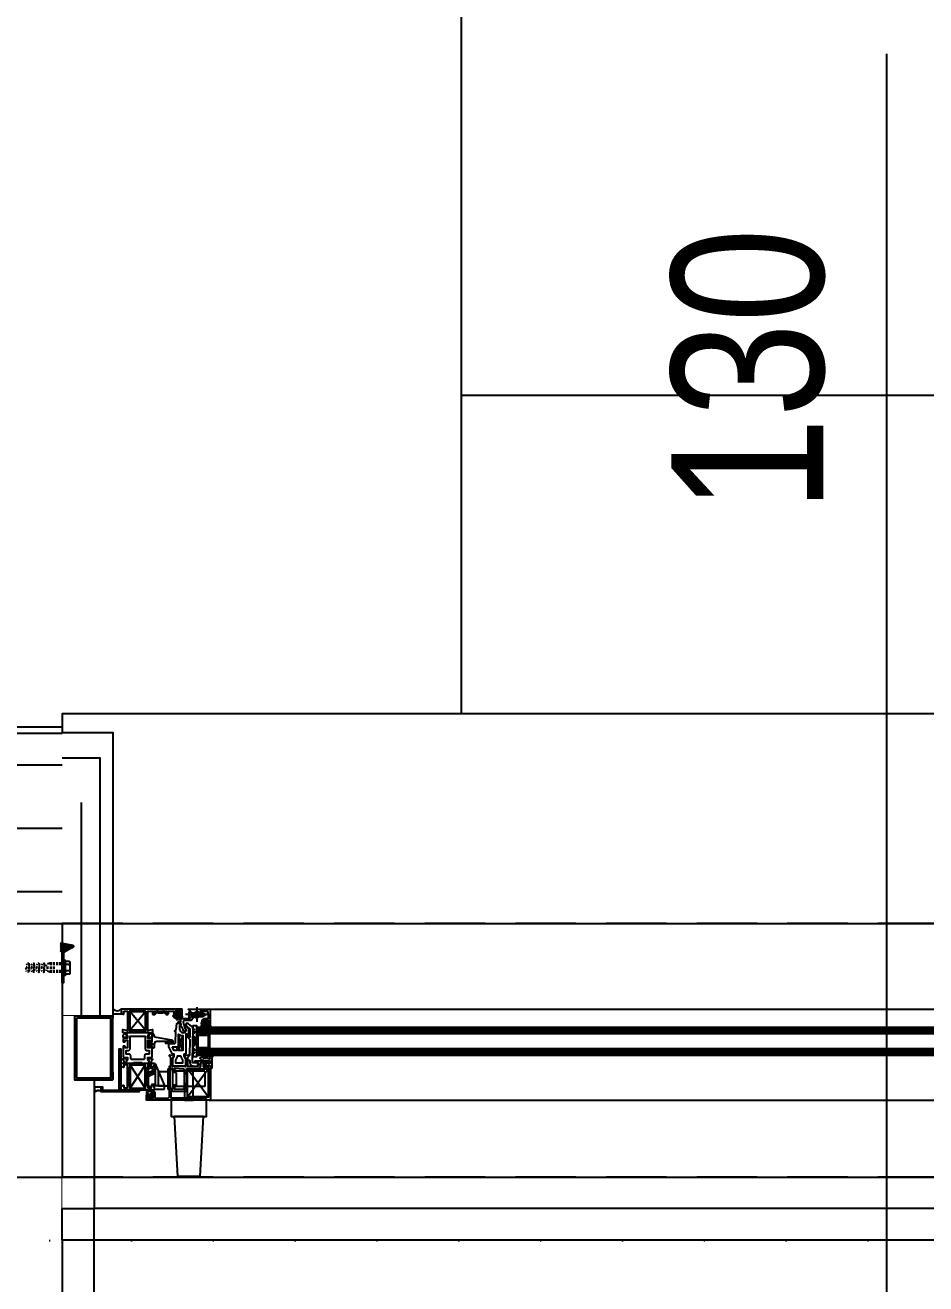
# Model space of a CAD drawing. Header units: inches. Extents: x 21 to 38546, y 13 to 15001.
# Drawn here: x 5438.8 to 5509.8, y 2553.7 to 2652.9 of the extents above; entities that cross this region are included whole.
import ezdxf
from ezdxf.enums import TextEntityAlignment as Align

# ---------------------------------------------------------------- set-up
doc = ezdxf.new("R2010")
doc.units = ezdxf.units.IN
doc.header["$MEASUREMENT"] = 0
doc.set_wipeout_variables(frame=1)
for name, pattern in [('ACANSTGB', [0.354331, 0.15748, -0.03937, 0.03937, -0.03937, 0.03937, -0.03937]), ('AM_ISO08W050', [18, 12, -1.5, 3, -1.5]), ('AM_ISO08W050x2', [9, 6, -0.75, 1.5, -0.75]), ('DOT', [6.35, 0, -6.35]), ('HIDDEN', [9.525, 6.35, -3.175]), ('IMPORT-HIDDEN2', [47.625, 31.75, -15.875])]:
    doc.linetypes.add(name, pattern=pattern)
for name, color, linetype, lineweight in [('Z_MİM_-KM-BEAM-RAY', 8, 'DOT', 25), ('Z_MİM_-KM-GLAZ', 8, 'Continuous', 25), ('Z_MİM_-KM-GLAZ-1', 8, 'Continuous', 25), ('Z_MİM_-KM-GLAZ-CURT', 8, 'Continuous', 25), ('Z_MİM_-KM-GLAZ-IDEN', 8, 'Continuous', 25), ('Z_MİM_-KM-IZO-THERMAL', 8, 'Continuous', 25), ('Z_MİM_-KM-IZO-THERMAL-ROCKWOOL', 8, 'BATTING', 25), ('Z_MİM_-KM-PAINT', 8, 'Continuous', 25), ('Z_MİM_-KM-PATTERN-00', 8, 'Continuous', 25), ('Z_MİM_-KM-PAVEMENT', 8, 'Continuous', 25), ('Z_MİM_-KM-RAY-1', 8, 'IMPORT-HIDDEN2', 25), ('Z_MİM_-KM-STRS', 8, 'Continuous', 25), ('Z_MİM_-KM-WALL', 8, 'Continuous', 25), ('Z_MİM_-KM-WALL-IZO-TERMAL', 8, 'Continuous', 25), ('Z_MİM_-KM-WALL-PL', 8, 'Continuous', 25), ('Z_MİM_-KM-WALL-PLASTER', 8, 'Continuous', 25), ('Z_MİM_1', 8, 'Continuous', 25), ('Z_MİM_Aksesuar', 8, 'Continuous', 25), ('Z_MİM_aksesuar_k', 8, 'Continuous', 25), ('Z_MİM_AM_4N', 8, 'Continuous', 25), ('Z_MİM_AM_7N', 8, 'AM_ISO08W050', 25), ('Z_MİM_AUDIT_D_040619093244-1', 8, 'Continuous', 25), ('Z_MİM_CELIK', 8, 'Continuous', 25), ('Z_MİM_fitiller_k', 8, 'Continuous', 25), ('Z_MİM_hatch_k', 8, 'Continuous', 25), ('Z_MİM_MYM_MEMBRAN_', 8, 'HIDDEN', 25), ('Z_MİM_PROFIL', 8, 'Continuous', 25), ('Z_MİM_yazı_numara_k', 8, 'Continuous', 25)]:
    doc.layers.add(name, color=color, linetype=linetype, lineweight=lineweight)
doc.layers.add('Z_MİM_-KM-WALL-TERMAL-PATTERN', color=8, linetype='BATTING', lineweight=25, plot=False)
doc.styles.add('STYLE1', font='arial.ttf', dxfattribs={"height": 1})
doc.linetypes.add('BATTING', pattern='A,0.00254,-2.54,[134,ltypeshp.shx,S=2.54,R=0,X=-2.54,Y=0],-5.08,[134,ltypeshp.shx,S=2.54,R=180,X=2.54,Y=0],-2.54', length=10.16254)

# ---------------------------------------------------------------- blocks, each defined once
blk = doc.blocks.new('TRETUVAR')
at = {"layer": 'Z_MİM_-KM-PATTERN-00'}
h = blk.add_hatch(dxfattribs=at)
h.set_pattern_fill('AR-B816', color=256, scale=0.3, angle=90)
h.set_pattern_definition([(90, (21322.77, 490.03), (-60.96, 4e-15), []), (180, (21322.77, 490.03), (-60.96, -60.96), [60.96, -60.96])])
h.paths.add_polyline_path([(22632.772, 2700.032), (19252.772, 2700.032), (19252.772, 2750.032), (19097.772, 2750.032), (19097.772, 2610.032), (22542.772, 2610.032), (22542.772, 2080.13), (22697.772, 2080.13), (22697.772, 1460.13), (22542.772, 1460.13), (22542.772, 980.032), (21222.771, 980.032), (21222.771, 590.032), (20152.772, 590.032), (20152.772, 980.032), (19012.772, 980.032), (19012.775, 1635.031), (18722.771, 1635.031), (18722.772, 2610.032), (18807.772, 2610.032), (18807.772, 2750.032), (18632.772, 2750.032), (18632.771, 1545.031), (18922.774, 1545.031), (18922.771, 890.032), (19882.772, 890.032), (19882.772, 665.017), (20022.751, 665.033), (20022.77, 490.032), (21322.771, 490.032), (21322.771, 890.032), (22632.772, 890.032), (22632.772, 1220.13), (22797.772, 1220.13), (22797.772, 2180.13), (22632.772, 2180.13)])
h.paths.add_polyline_path([(19082.772, 2750.032), (18822.772, 2750.032), (18822.772, 2610.032), (19082.772, 2610.032)], flags=16)
at = {"layer": 'Z_MİM_-KM-PAVEMENT'}
blk.add_lwpolyline([(22542.772, 1460.13), (22542.772, 980.032), (21222.771, 980.032), (21222.771, 590.032), (20152.772, 590.032), (20152.772, 980.032), (19012.772, 980.032), (19012.775, 1635.031), (18722.771, 1635.031), (18722.772, 2610.032), (22542.772, 2610.032), (22542.772, 2080.13), (22697.772, 2080.13), (22697.772, 1460.13)], close=True, dxfattribs=at)
blk = doc.blocks.new('*U206')
at = {"layer": 'Z_MİM_AUDIT_D_040619093244-1'}
for points in [[(-17.809, -3.609), (-17.911, -3.613)], [(-17.803, -3.441), (-17.86, -3.611)], [(-17.754, -3.443), (-17.853, -3.439)], [(-17.781, -3.225), (-17.831, -3.313)], [(-17.781, -3.825), (-17.831, -3.738)], [(-17.607, -3.602), (-17.708, -3.606)], [(-17.631, -3.175), (-17.706, -3.2)], [(-17.631, -3.875), (-17.706, -3.85)], [(-17.606, -3.448), (-17.658, -3.604)], [(-17.556, -3.45), (-17.655, -3.446)], [(-17.631, -3.175), (-17.631, -3.343)], [(-17.631, -3.343), (-17.542, -3.347)], [(-17.631, -3.707), (-17.542, -3.703)], [(-17.631, -3.875), (-17.631, -3.707)], [(-17.404, -3.594), (-17.506, -3.598)], [(-17.359, -3.457), (-17.457, -3.454)], [(-17.408, -3.456), (-17.455, -3.596)], [(-17.431, -3.313), (-17.381, -3.225)], [(-17.431, -3.738), (-17.381, -3.825)], [(-17.306, -3.2), (-17.231, -3.175), (-17.231, -3.36), (-17.147, -3.363)], [(-17.306, -3.85), (-17.231, -3.875), (-17.231, -3.69), (-17.147, -3.687)], [(-17.202, -3.587), (-17.303, -3.591)], [(-17.161, -3.465), (-17.26, -3.461)], [(-17.211, -3.463), (-17.253, -3.589)], [(-16.999, -3.579), (-17.101, -3.583)], [(-16.964, -3.472), (-17.062, -3.468)], [(-17.013, -3.47), (-17.05, -3.581)], [(-16.981, -3.225), (-17.031, -3.313)], [(-16.981, -3.825), (-17.031, -3.738)], [(-16.831, -3.175), (-16.906, -3.2)], [(-16.906, -3.85), (-16.831, -3.875), (-16.831, -3.673), (-16.752, -3.67)], [(-16.797, -3.572), (-16.898, -3.576)], [(-16.765, -3.479), (-16.864, -3.476)], [(-16.815, -3.477), (-16.848, -3.574)], [(-16.831, -3.175), (-16.831, -3.377)], [(-16.831, -3.377), (-16.752, -3.38)], [(-16.594, -3.564), (-16.696, -3.568)], [(-16.568, -3.487), (-16.667, -3.483)], [(-16.618, -3.485), (-16.645, -3.566)], [(-16.581, -3.225), (-16.631, -3.313)], [(-16.581, -3.825), (-16.631, -3.738)], [(-16.506, -3.2), (-16.431, -3.175), (-16.431, -3.394), (-16.356, -3.397)], [(-16.506, -3.85), (-16.431, -3.875), (-16.431, -3.656), (-16.356, -3.653)], [(-16.392, -3.557), (-16.493, -3.561)], [(-16.371, -3.494), (-16.47, -3.49)], [(-16.42, -3.492), (-16.443, -3.559)], [(-16.281, -3.4), (-16.231, -3.275)], [(-16.281, -3.65), (-16.231, -3.775)], [(-16.081, -3.5), (-16.231, -3.5)], [(-16.081, -3.55), (-16.231, -3.55)], [(-15.981, -3.175), (-16.158, -3.246)], [(-15.981, -3.875), (-16.158, -3.804)], [(-15.831, -3.175), (-15.981, -3.175)], [(-15.831, -3.275), (-15.981, -3.275)], [(-15.831, -3.5), (-15.981, -3.5)], [(-15.831, -3.55), (-15.981, -3.55)], [(-15.831, -3.775), (-15.981, -3.775)], [(-15.831, -3.875), (-15.981, -3.875)], [(-15.581, -3.175), (-15.731, -3.175)], [(-15.581, -3.275), (-15.731, -3.275)], [(-15.581, -3.5), (-15.731, -3.5)], [(-15.581, -3.55), (-15.731, -3.55)], [(-15.581, -3.775), (-15.731, -3.775)], [(-15.581, -3.875), (-15.731, -3.875)]]:
    blk.add_lwpolyline(points, dxfattribs=at)
at = {"layer": 'Z_MİM_-KM-GLAZ-IDEN', "color": 7, "linetype": 'Continuous', "ltscale": 2, "style": 'STYLE1', "width": 0.8}
blk.add_text('130', height=12, rotation=90, dxfattribs=at).set_placement((45, 43.588), align=Align.CENTER)
blk.add_wipeout([(-15, 16.5), (115, 16.5), (115, -25), (-15, -25)])
at = {"layer": 'Z_MİM_Aksesuar'}
h = blk.add_hatch(dxfattribs=at)
h.set_pattern_fill('ANSI37', color=256, angle=360, style=0)
h.set_pattern_definition([(315, (-191.59067, -29.11996), (-0.08838835, -0.08838835), []), (225, (-191.59067, -29.11996), (-0.08838835, 0.08838835), [])])
h.paths.add_polyline_path([(-14.134, -1.77), (-15, -2.27), (-15.152, -2.27), (-15.152, -1.578)])
at = {"layer": 'Z_MİM_PROFIL'}
h = blk.add_hatch(dxfattribs=at)
h.set_pattern_fill('ANSI37', color=256, scale=0.2, angle=180, style=0)
h.set_pattern_definition([(135, (-2541.23092, -9711.436882), (0.01767766953, 0.01767766953), []), (45, (-2541.23092, -9711.436882), (0.01767766953, -0.01767766953), [])])
h.paths.add_polyline_path([(-15, -2.27), (-14.134, -1.77), (-14.084, -1.856), (-14.9, -2.328), (-14.9, -4.719), (-15, -4.719)])
at = {"layer": 'Z_MİM_yazı_numara_k'}
h = blk.add_hatch(dxfattribs=at)
h.set_pattern_fill('LINE', color=256, scale=0.0375, angle=225, style=0)
h.set_pattern_definition([(225, (62.228905, -3.975557), (0.00331456304, -0.00331456304), [])])
edge = h.paths.add_edge_path()
edge.add_arc((-7.68, -7.034), 0.0271, 0, 360)
h = blk.add_hatch(dxfattribs=at)
h.set_pattern_fill('LINE', color=256, scale=0.0375, angle=225, style=0)
h.set_pattern_definition([(225, (57.935894, -4.7030263), (0.00331456304, -0.00331456304), [])])
edge = h.paths.add_edge_path()
edge.add_arc((-3.387, -7.761), 0.0271, 0, 360)
h = blk.add_hatch(dxfattribs=at)
h.set_pattern_fill('LINE', color=256, scale=0.0375, angle=225, style=0)
h.set_pattern_definition([(225, (60.215724, -6.508092), (0.00331456304, -0.00331456304), [])])
edge = h.paths.add_edge_path()
edge.add_arc((-5.667, -9.566), 0.0271, 0, 360)
for p, q in [((-5.021, -6.989), (-4.901, -6.989)), ((-5.021, -6.989), (-5.021, -7.439)), ((-4.937, -7.214), (-5.021, -7.189)), ((-4.937, -7.214), (-5.021, -7.24)), ((-5.021, -7.439), (-4.901, -7.439)), ((-4.821, -7.069), (-4.901, -6.989)), ((-4.821, -7.359), (-4.901, -7.439)), ((-4.821, -7.069), (-3.951, -7.069)), ((-4.821, -7.069), (-4.821, -7.359)), ((-4.821, -7.359), (-3.951, -7.359)), ((-4.523, -7.189), (-4.523, -7.24)), ((-4.389, -7.189), (-4.523, -7.189)), ((-4.389, -7.24), (-4.523, -7.24)), ((-4.338, -7.054), (-4.389, -7.054)), ((-4.389, -7.189), (-4.389, -7.054)), ((-4.389, -7.374), (-4.389, -7.24)), ((-4.338, -7.374), (-4.389, -7.374)), ((-4.338, -7.189), (-4.338, -7.054)), ((-4.203, -7.189), (-4.338, -7.189)), ((-4.338, -7.374), (-4.338, -7.24)), ((-4.203, -7.24), (-4.338, -7.24)), ((-4.203, -7.189), (-4.203, -7.24)), ((-3.951, -7.069), (-3.691, -7.214)), ((-3.951, -7.359), (-3.691, -7.214)), ((-4.701, -8.964), (-4.601, -8.964)), ((-4.701, -9.664), (-4.601, -9.664)), ((-4.551, -9.614), (-4.551, -9.014)), ((-8.225, -11.189), (-8.256, -11.534)), ((-7.939, -11.386), (-8.256, -11.534)), ((-8.141, -11.779), (-8.256, -11.534)), ((-8.204, -11.809), (-8.228, -11.85)), ((-8.228, -11.85), (-8.183, -11.854)), ((-8.225, -11.189), (-7.939, -11.386)), ((-7.758, -11.894), (-8.213, -12.089)), ((-8.183, -11.854), (-8.206, -11.895)), ((-8.206, -11.895), (-8.162, -11.899)), ((-7.761, -11.6), (-8.204, -11.809)), ((-8.204, -11.809), (-7.758, -11.675)), ((-8.162, -11.899), (-8.185, -11.94)), ((-7.758, -11.726), (-8.183, -11.854)), ((-8.162, -11.899), (-7.758, -11.778)), ((-8.14, -11.944), (-7.759, -11.83)), ((-8.119, -11.99), (-7.759, -11.881)), ((-7.824, -11.63), (-7.939, -11.386)), ((-7.758, -11.607), (-7.761, -11.6)), ((-7.758, -11.104), (-7.758, -11.894)), ((-7.648, -11.104), (-7.758, -11.104)), ((-6.948, -12.739), (-7.648, -11.104)), ((-7.648, -12.834), (-7.648, -11.104)), ((-8.213, -12.815), (-8.213, -12.089)), ((-8.11, -12.973), (-8.213, -12.815)), ((-8.185, -11.94), (-8.14, -11.944)), ((-8.14, -11.944), (-8.164, -11.985)), ((-8.164, -11.985), (-8.119, -11.99)), ((-8.119, -11.99), (-8.142, -12.031)), ((-8.142, -12.031), (-8.098, -12.035)), ((-8.098, -12.035), (-8.106, -12.044)), ((-8.057, -12.023), (-8.098, -12.035)), ((-7.958, -12.714), (-7.989, -12.963)), ((-7.758, -12.714), (-7.958, -12.714)), ((-7.758, -12.714), (-7.758, -13.104)), ((-6.948, -12.834), (-7.648, -12.834)), ((-6.948, -13.104), (-6.948, -12.739)), ((-8.014, -12.984), (-8.089, -12.984)), ((-7.758, -13.104), (-6.948, -13.104)), ((-6.948, -13.104), (-6.948, -12.994))]:
    blk.add_line(p, q)
at = {"linetype": 'ACANSTGB', "ltscale": 0.01}
for p, q in [((-4.701, -8.399), (-4.601, -8.399)), ((-4.701, -8.679), (-4.601, -8.679)), ((-4.551, -8.629), (-4.551, -8.449)), ((-4.701, -9.949), (-4.601, -9.949)), ((-4.701, -10.229), (-4.601, -10.229)), ((-4.551, -9.999), (-4.551, -10.179))]:
    blk.add_line(p, q, dxfattribs=at)
for points in [[(-15, 0), (-15, -20)], [(-10.164, -7.179), (-10.997, -7.179)], [(-4.701, -9.664), (-4.701, -10.514), (-4.401, -10.514), (-4.401, -8.114), (-4.701, -8.114), (-4.701, -8.964)], [(-11.946, -12.929), (-12.455, -12.929)], [(-11.946, -13.235), (-11.946, -12.929)]]:
    blk.add_lwpolyline(points)
for points in [[(-10.352, -6.79, 0.198912), (-10.358, -6.804), (-10.358, -6.986, 0.342804), (-10.207, -7.179), (-10.997, -7.179), (-10.997, -6.777, 0.384351)], [(-8.188, -11.034, 0.414214), (-8.148, -10.994), (-8.148, -10.966, 0.131652), (-8.152, -10.951), (-8.207, -10.854), (-8.242, -10.795, -0.131652), (-8.258, -10.735), (-8.258, -10.614, -0.414214), (-8.238, -10.594), (-8.008, -10.594, 0.414214), (-7.908, -10.494), (-7.908, -9.75, 0.236068), (-7.928, -9.714), (-8.048, -9.714, 0.414214), (-8.068, -9.734), (-8.068, -9.834), (-8.258, -9.834), (-8.258, -9.534), (-8.258, -9.234), (-8.068, -9.234), (-8.068, -9.334, 0.414214), (-8.048, -9.354), (-7.928, -9.354, 0.414214), (-7.908, -9.334), (-7.908, -9.174, 0.414214), (-8.008, -9.074), (-8.238, -9.074, -0.414214), (-8.258, -9.054), (-8.258, -8.934, -0.131652), (-8.242, -8.874), (-8.207, -8.814), (-8.152, -8.718, 0.131652), (-8.148, -8.703), (-8.148, -8.674, 0.414214), (-8.188, -8.634), (-8.728, -8.634), (-8.758, -8.664), (-9.358, -8.664), (-9.388, -8.634), (-9.928, -8.634, 0.414214), (-9.968, -8.674), (-9.968, -8.703, 0.131652), (-9.964, -8.718), (-9.908, -8.814), (-9.874, -8.874, -0.131652), (-9.858, -8.934), (-9.858, -9.054, -0.414214), (-9.878, -9.074), (-10.108, -9.074, 0.414214), (-10.208, -9.174), (-10.208, -9.334, 0.414214), (-10.188, -9.354), (-10.068, -9.354, 0.414214), (-10.048, -9.334), (-10.048, -9.234), (-9.858, -9.234), (-9.858, -9.534), (-9.858, -9.834), (-10.048, -9.834), (-10.048, -9.734, 0.414214), (-10.068, -9.714), (-10.188, -9.714, 0.236068), (-10.208, -9.75), (-10.208, -10.494, 0.414214), (-10.108, -10.594), (-9.878, -10.594, -0.414214), (-9.858, -10.614), (-9.858, -10.735, -0.131652), (-9.874, -10.795), (-9.908, -10.854), (-9.964, -10.951, 0.131652), (-9.968, -10.966), (-9.968, -10.994, 0.414214), (-9.928, -11.034), (-9.388, -11.034), (-9.358, -11.004), (-8.758, -11.004), (-8.728, -11.034)], [(-8.408, -10.344, 0.414214), (-8.508, -10.444), (-8.508, -10.654, -0.414214), (-8.608, -10.754), (-9.508, -10.754, -0.414214), (-9.608, -10.654), (-9.608, -10.444, 0.414214), (-9.708, -10.344), (-9.938, -10.344, -0.414214), (-9.958, -10.324), (-9.958, -10.054, -0.414214), (-9.938, -10.034), (-9.758, -10.034, 0.414214), (-9.658, -9.934), (-9.658, -8.934, -0.414214), (-9.638, -8.914), (-8.478, -8.914, -0.414214), (-8.458, -8.934), (-8.458, -9.934, 0.414214), (-8.358, -10.034), (-8.178, -10.034, -0.414214), (-8.158, -10.054), (-8.158, -10.324, -0.414214), (-8.178, -10.344)]]:
    blk.add_lwpolyline(points, format="xyb", close=True)
for points in [[(-7.408, -6.979), (-7.458, -6.939), (-7.558, -6.939), (-7.608, -6.979), (-7.758, -6.979), (-7.758, -7.079), (-7.608, -7.079), (-7.558, -7.039), (-7.458, -7.039), (-7.408, -7.079), (-7.108, -7.079), (-7.058, -7.039), (-6.958, -7.039), (-6.908, -7.079), (-6.758, -7.079), (-6.758, -6.979), (-6.908, -6.979), (-6.958, -6.939), (-7.058, -6.939), (-7.108, -6.979)], [(-8.428, -7.154), (-8.398, -7.154), (-8.398, -8.274), (-8.428, -8.274), (-8.428, -8.474), (-9.058, -8.474), (-9.688, -8.474), (-9.688, -8.274), (-9.718, -8.274), (-9.718, -7.154), (-9.688, -7.154), (-9.688, -6.954), (-9.058, -6.954), (-8.428, -6.954)]]:
    blk.add_lwpolyline(points, close=True)
blk.add_lwpolyline([(-11.946, -12.929), (-12.455, -12.929), (-12.455, -13.331, -0.291534), (-11.946, -13.235, -0.291534)], format="xyb")
blk.add_circle((-4.363, -7.214), 0.225)
for centre, radius, start, end in [((-10.667, -6.426), 0.482, 226.36097, 310.91618), ((-4.601, -9.014), 0.05, 0, 90), ((-4.601, -9.614), 0.05, 270, 0), ((-12.125, -13.683), 0.482, 68.16815, 133.63903), ((-8.089, -12.959), 0.025, 213.05995, 270), ((-8.014, -12.959), 0.025, 270, 352.7645)]:
    blk.add_arc(centre, radius, start, end)
for centre, start, end in [((-4.601, -8.449), 0, 90), ((-4.601, -8.629), 270, 0), ((-4.601, -9.999), 0, 90), ((-4.601, -10.179), 270, 0)]:
    blk.add_arc(centre, 0.05, start, end, dxfattribs=at)
at = {"layer": 'Z_MİM_-KM-GLAZ-1'}
for p, q in [((-3.356, -6.784), (103.428, -6.784)), ((-3.428, -13.954), (103.428, -13.954))]:
    blk.add_line(p, q, dxfattribs=at)
at = {"layer": 'Z_MİM_-KM-GLAZ-CURT'}
for points in [[(115, 15), (115, 16.5), (-15, 16.5), (-15, 15)], [(115, -22.5), (115, -25), (-15, -25), (-15, -22.5)]]:
    blk.add_lwpolyline(points, dxfattribs=at)
at = {"layer": 'Z_MİM_-KM-GLAZ-IDEN', "ltscale": 1.5}
blk.add_line((50, -38.522), (50, 68.522), dxfattribs=at)
at = {"layer": 'Z_MİM_-KM-RAY-1', "ltscale": 0.15}
for points in [[(-15, 0), (115, 0)], [(-15, -20), (115, -20)]]:
    blk.add_lwpolyline(points, dxfattribs=at)
at = {"layer": 'Z_MİM_-KM-WALL'}
blk.add_line((-15, 0), (-15, -20), dxfattribs=at)
at = {"layer": 'Z_MİM_-KM-WALL-IZO-TERMAL', "ltscale": 1.5}
blk.add_lwpolyline([(-12, -7.5), (-12, 13), (-15, 13)], dxfattribs=at)
at = {"layer": 'Z_MİM_-KM-WALL-PLASTER', "ltscale": 1.5}
for points in [[(-11, -7.5), (-11, 15), (-15, 15)], [(-15, -22.5), (-12.458, -22.5), (-12.458, -12.35)]]:
    blk.add_lwpolyline(points, dxfattribs=at)
at = {"layer": 'Z_MİM_-KM-WALL-TERMAL-PATTERN', "ltscale": 0.13}
blk.add_line((-13.5, 9.5), (-13.5, -7.5), dxfattribs=at)
at = {"layer": 'Z_MİM_1'}
blk.add_line((-10.352, -12.873), (-10.385, -12.851), dxfattribs=at)
at = {"layer": 'Z_MİM_Aksesuar'}
blk.add_line((-14.134, -1.77), (-15.152, -1.578), dxfattribs=at)
at = {"layer": 'Z_MİM_aksesuar_k'}
for p, q in [((-8.448, -8.454), (-9.668, -6.974)), ((-9.668, -8.454), (-8.448, -6.974)), ((-9.668, -8.454), (-8.448, -6.974)), ((-8.448, -8.454), (-9.668, -6.974)), ((-5.808, -10.054), (-5.508, -8.854)), ((-5.508, -10.054), (-5.808, -8.854)), ((100.228, -8.224), (-4.401, -8.224)), ((-4.401, -8.224), (100.228, -8.224)), ((-4.401, -10.424), (-4.401, -8.224)), ((100.228, -8.333), (-4.401, -8.333)), ((100.228, -8.491), (-4.401, -8.491)), ((100.228, -8.65), (-4.401, -8.65)), ((100.228, -8.709), (-4.401, -8.709)), ((100.228, -8.724), (-4.401, -8.724)), ((-3.405, -9.924), (-3.405, -8.724)), ((100.228, -9.924), (-4.401, -9.924)), ((100.228, -9.94), (-4.401, -9.94)), ((100.228, -9.999), (-4.401, -9.999)), ((100.228, -10.157), (-4.401, -10.157)), ((100.228, -10.316), (-4.401, -10.316)), ((-4.401, -10.424), (100.228, -10.424)), ((-9.658, -11.214), (-8.458, -13.014)), ((-9.658, -13.014), (-8.458, -11.214)), ((-5.132, -13.701), (-3.502, -11.501)), ((-3.502, -13.701), (-5.132, -11.501))]:
    blk.add_line(p, q, dxfattribs=at)
for points in [[(-9.668, -8.454), (-8.448, -8.454), (-8.448, -6.974), (-9.668, -6.974)], [(-8.448, -8.454), (-9.668, -8.454), (-9.668, -6.974), (-8.448, -6.974)], [(-5.808, -8.854), (-5.508, -8.854), (-5.508, -10.054), (-5.808, -10.054)], [(-3.405, -9.924), (-4.401, -9.924), (-4.401, -8.724), (-3.405, -8.724)], [(-3.505, -9.824), (-4.301, -9.824), (-4.301, -8.824), (-3.505, -8.824)], [(-9.658, -11.214), (-9.658, -13.014), (-8.458, -13.014), (-8.458, -11.214)], [(-4.678, -11.654), (-5.378, -11.654), (-5.378, -13.954), (-4.678, -13.954)], [(-3.502, -13.701), (-5.132, -13.701), (-5.132, -11.501), (-3.502, -11.501)]]:
    blk.add_lwpolyline(points, close=True, dxfattribs=at)
at = {"layer": 'Z_MİM_AM_4N'}
for p, q in [((-3.886, -7.105), (-4.821, -7.105)), ((-3.886, -7.323), (-4.821, -7.323)), ((-3.886, -7.105), (-3.886, -7.323))]:
    blk.add_line(p, q, dxfattribs=at)
at = {"layer": 'Z_MİM_AM_7N', "linetype": 'AM_ISO08W050x2'}
for p, q in [((-4.363, -7.789), (-4.363, -6.639)), ((-3.391, -7.214), (-5.291, -7.214)), ((-4.938, -7.214), (-3.788, -7.214))]:
    blk.add_line(p, q, dxfattribs=at)
at = {"layer": 'Z_MİM_AUDIT_D_040619093244-1'}
for p, q in [((-14.419, -3.025), (-14.769, -3.025)), ((-14.419, -3.275), (-14.769, -3.275)), ((-14.419, -3.775), (-14.769, -3.775)), ((-14.369, -3.9), (-14.369, -3.15)), ((-14.419, -4.025), (-14.769, -4.025))]:
    blk.add_line(p, q, dxfattribs=at)
blk.add_lwpolyline([(-15, -2.27), (-14.134, -1.77), (-14.084, -1.856), (-14.9, -2.328), (-14.9, -4.719), (-15, -4.719)], close=True, dxfattribs=at)
for points in [[(-14.869, -2.925), (-14.769, -2.925), (-14.769, -4.125), (-14.869, -4.125)], [(-15.331, -3.175), (-15.481, -3.175)], [(-15.331, -3.275), (-15.481, -3.275)], [(-15.331, -3.775), (-15.481, -3.775)], [(-15.331, -3.875), (-15.481, -3.875)], [(-15.081, -3.175), (-15.231, -3.175)], [(-15.081, -3.275), (-15.231, -3.275)], [(-15.081, -3.775), (-15.231, -3.775)], [(-15.081, -3.875), (-15.231, -3.875)], [(-15.044, -3.175), (-15.194, -3.175)], [(-15.044, -3.275), (-15.194, -3.275)], [(-15.044, -3.775), (-15.194, -3.775)], [(-15.044, -3.875), (-15.194, -3.875)], [(-15.015, -3.175), (-15.165, -3.175)], [(-15.015, -3.275), (-15.165, -3.275)], [(-15.015, -3.775), (-15.165, -3.775)], [(-15.015, -3.875), (-15.165, -3.875)]]:
    blk.add_lwpolyline(points, dxfattribs=at)
for centre, radius, start, end in [((-14.55, -3.15), 0.181, 316.39718, 43.60282), ((-15.019, -3.525), 0.65, 337.38014, 22.61986), ((-14.55, -3.9), 0.181, 316.39718, 43.60282)]:
    blk.add_arc(centre, radius, start, end, dxfattribs=at)
at = {"layer": 'Z_MİM_CELIK', "linetype": 'Continuous'}
blk.add_lwpolyline([(-14.032, -7.35), (-14.032, -12.35), (-11.032, -12.35), (-11.032, -7.35), (-14.032, -7.35)], dxfattribs=at)
blk.add_lwpolyline([(-13.882, -7.5), (-13.882, -12.2), (-11.182, -12.2), (-11.182, -7.5)], close=True, dxfattribs=at)
at = {"layer": 'Z_MİM_fitiller_k'}
for p, q in [((-6.688, -11.484), (-6.528, -11.484)), ((-6.688, -11.484), (-6.688, -13.084)), ((-6.528, -11.484), (-6.528, -13.084)), ((-6.528, -11.484), (-6.308, -11.484)), ((-6.308, -11.484), (-6.308, -13.084)), ((-3.768, -11.674), (-6.308, -11.674)), ((-6.028, -11.784), (-6.308, -11.784)), ((-6.028, -11.784), (-6.028, -12.784)), ((-3.768, -11.674), (-3.768, -12.894)), ((-6.028, -12.784), (-6.308, -12.784)), ((-3.768, -12.894), (-6.308, -12.894)), ((-7.758, -13.104), (-6.978, -13.104)), ((-6.688, -13.084), (-6.528, -13.084)), ((-6.688, -13.084), (-6.528, -13.084)), ((-6.688, -13.084), (-6.528, -13.084)), ((-6.528, -13.084), (-6.308, -13.084)), ((-6.528, -13.084), (-6.308, -13.084)), ((-6.528, -13.084), (-6.308, -13.084))]:
    blk.add_line(p, q, dxfattribs=at)
for points in [[(-5.763, -7.217), (-5.763, -7.127), (-5.723, -7.127, 0.715976), (-5.711, -7.091), (-5.827, -7.001, 0.165518), (-5.839, -6.997), (-5.936, -6.997, 0.165518), (-5.948, -7.001), (-6.065, -7.091, 0.715976), (-6.053, -7.127), (-6.013, -7.127), (-6.013, -7.217, -0.414214), (-6.033, -7.237), (-6.213, -7.237, 0.414214), (-6.233, -7.257, 0.414214), (-6.183, -7.307), (-6.007, -7.303, -0.117448), (-5.991, -7.307, -0.400605), (-6.01, -7.315, -0.053856), (-6.039, -7.314, 0.000634), (-6.04, -7.314), (-6.236, -7.304, 0.770223), (-6.262, -7.366), (-6.183, -7.449), (-5.961, -7.523), (-5.668, -7.521), (-5.544, -7.418, 0.218314), (-5.526, -7.38), (-5.563, -7.257, 0.414214), (-5.583, -7.237), (-5.743, -7.237, -0.414214)], [(-6.188, -7.358), (-6.143, -7.384), (-5.949, -7.453), (-5.713, -7.451, 0.177462), (-5.681, -7.439), (-5.664, -7.425, -0.076022), (-5.596, -7.386, 0.346278), (-5.585, -7.362, -0.000523), (-5.585, -7.362, -0.025659), (-5.596, -7.351), (-5.633, -7.307), (-5.813, -7.307, -0.196262), (-5.848, -7.293, 0.664495), (-5.882, -7.307), (-5.882, -7.328, -0.376032), (-5.929, -7.335), (-6.15, -7.345, -0.219372), (-6.171, -7.339, 1.523096)], [(-5.861, -7.066, 0.292354), (-5.915, -7.066), (-5.944, -7.084, 0.255859), (-5.953, -7.101), (-5.953, -7.217, 0.414214), (-5.933, -7.237), (-5.843, -7.237, 0.414214), (-5.823, -7.217), (-5.823, -7.101, 0.255859), (-5.832, -7.084)], [(-3.541, -7.954), (-3.541, -7.864), (-3.501, -7.864, 0.715976), (-3.489, -7.828), (-3.606, -7.739, 0.165518), (-3.618, -7.734), (-3.715, -7.734, 0.165518), (-3.727, -7.739), (-3.843, -7.828, 0.715976), (-3.831, -7.864), (-3.791, -7.864), (-3.791, -7.954, -0.414214), (-3.811, -7.974), (-3.991, -7.974, 0.414214), (-4.011, -7.994, 0.423058), (-3.961, -8.044), (-3.8, -8.044, 0.196262), (-3.781, -8.041, -0.661044), (-3.789, -8.055, 0.148078), (-3.818, -8.052, 0.000634), (-3.818, -8.052), (-4.014, -8.041, 0.770223), (-4.041, -8.103), (-3.948, -8.159), (-3.726, -8.232), (-3.434, -8.23), (-3.309, -8.128, 0.218314), (-3.292, -8.09), (-3.341, -7.994, 0.414214), (-3.361, -7.974), (-3.521, -7.974, -0.414214)], [(-3.639, -7.803, 0.292354), (-3.693, -7.803), (-3.722, -7.822, 0.255859), (-3.731, -7.839), (-3.731, -7.954, 0.414214), (-3.711, -7.974), (-3.621, -7.974, 0.414214), (-3.601, -7.954), (-3.601, -7.839, 0.255859), (-3.61, -7.822)], [(-6.779, -9.377), (-6.589, -9.357), (-6.414, -9.375, 1.05449), (-6.408, -9.316), (-6.589, -9.334, -0.026186), (-6.61, -9.336), (-7.558, -9.336, 0.414214), (-7.758, -9.536), (-7.758, -9.765, -0.414214), (-7.858, -9.865), (-7.888, -9.865, -0.414214), (-7.908, -9.845), (-7.908, -9.735, 0.414214), (-7.928, -9.715), (-8.088, -9.715), (-8.088, -9.766, -0.612814), (-8.119, -9.783), (-8.203, -9.712, -0.219402), (-8.238, -9.636), (-8.238, -9.433, -0.219402), (-8.203, -9.357), (-8.119, -9.286, -0.612814), (-8.088, -9.302), (-8.088, -9.353), (-7.928, -9.353, 0.414214), (-7.908, -9.333), (-7.908, -8.858, 0.175452), (-7.931, -8.794), (-7.973, -8.743, -0.175452), (-7.978, -8.73), (-7.978, -8.656, -0.414214), (-7.958, -8.636), (-7.943, -8.636, -0.293333), (-7.852, -8.694), (-7.761, -8.893, 0.252372), (-7.609, -9.007), (-6.407, -9.192, -0.938467), (-6.432, -9.504), (-6.779, -9.504, -1)], [(-3.966, -8.093), (-3.915, -8.101), (-3.715, -8.162), (-3.478, -8.16, 0.177462), (-3.446, -8.148), (-3.43, -8.134, -0.203511), (-3.363, -8.103, 0.732657), (-3.357, -8.095, 0.410363), (-3.364, -8.09, 0.416483), (-3.372, -8.087), (-3.411, -8.044), (-3.592, -8.044, -0.196262), (-3.627, -8.03, 0.664495), (-3.661, -8.044), (-3.669, -8.058, -0.219093), (-3.743, -8.078), (-3.906, -8.076, -0.13878), (-3.965, -8.071, 1.356329)], [(-8.14, -9.512), (-8.14, -9.512, -0.414213), (-8.075, -9.447), (-7.963, -9.447, -0.414214), (-7.898, -9.512), (-7.898, -9.556, -0.414213), (-7.963, -9.621), (-8.075, -9.621, -0.414214), (-8.14, -9.556)], [(-3.208, -11.414, -0.414214), (-3.268, -11.474), (-3.308, -11.474, -0.414214), (-3.328, -11.454), (-3.328, -11.274), (-3.482, -11.274, -0.131652), (-3.492, -11.272), (-3.655, -11.178, -0.604052), (-3.65, -11.072), (-3.527, -11.013, -0.442426), (-3.499, -11.024), (-3.477, -11.087, 0.440011), (-3.449, -11.098), (-3.339, -11.047, 0.291473), (-3.328, -11.029), (-3.328, -10.874, 0.414214), (-3.348, -10.854), (-3.774, -10.854, -0.046127), (-3.793, -10.853, -0.130851), (-4.113, -10.7, -0.464272), (-4.113, -10.608), (-3.979, -10.532, -0.11389), (-3.678, -10.44), (-3.481, -10.426, -0.916331), (-3.469, -10.505), (-3.885, -10.629, 2.027799), (-3.881, -10.649), (-3.674, -10.612, -0.109518), (-3.588, -10.616), (-3.496, -10.64, -0.136845), (-3.404, -10.695, 0.776158), (-3.353, -10.667, -0.177279), (-3.341, -10.53), (-3.201, -10.427, -0.088217), (-3.195, -10.424), (-3.184, -10.424, -0.033998), (-3.182, -10.425), (-3.144, -10.442, -0.452425), (-3.135, -10.47), (-3.208, -10.59)], [(-8.154, -13.574), (-8.154, -13.665), (-8.194, -13.665, 0.715976), (-8.206, -13.701), (-8.09, -13.79, 0.165518), (-8.077, -13.794), (-7.981, -13.794, 0.165518), (-7.968, -13.79), (-7.852, -13.701, 0.715976), (-7.864, -13.665), (-7.904, -13.665), (-7.904, -13.574, -0.414214), (-7.884, -13.554), (-7.704, -13.554, 0.414214), (-7.684, -13.534, 0.414214), (-7.734, -13.484), (-7.895, -13.484, 0.196262), (-7.93, -13.499, -1.871962), (-7.936, -13.466, 0.148078), (-7.908, -13.469, 0.000634), (-7.907, -13.469), (-7.712, -13.432, 0.594487), (-7.685, -13.349), (-7.764, -13.265), (-7.956, -13.199), (-8.248, -13.201), (-8.337, -13.277, 0.218314), (-8.354, -13.315), (-8.354, -13.534, 0.414214), (-8.334, -13.554), (-8.174, -13.554, -0.414214)], [(-7.751, -13.352), (-7.803, -13.326), (-7.968, -13.269), (-8.204, -13.271, 0.177462), (-8.236, -13.283), (-8.253, -13.297, -0.175046), (-8.284, -13.309, 0.629806), (-8.295, -13.334, -0.000523), (-8.296, -13.334, -0.175045), (-8.284, -13.366), (-8.284, -13.484), (-8.103, -13.484, -0.196262), (-8.068, -13.499, 0.664495), (-8.034, -13.484), (-8.034, -13.463, -0.360529), (-7.994, -13.414), (-7.795, -13.377, -0.267949), (-7.776, -13.383, 1.211391)], [(-8.056, -13.725, 0.292354), (-8.002, -13.725), (-7.973, -13.707, 0.255859), (-7.964, -13.69), (-7.964, -13.574, 0.414214), (-7.984, -13.554), (-8.074, -13.554, 0.414214), (-8.094, -13.574), (-8.094, -13.69, 0.255859), (-8.085, -13.707)]]:
    blk.add_lwpolyline(points, format="xyb", close=True, dxfattribs=at)
for points in [[(-7.428, -11.734), (-7.428, -12.834), (-6.528, -12.834), (-6.528, -11.734)], [(-6.428, -13.954), (-6.428, -15.254), (-3.628, -15.254), (-3.628, -13.954)], [(-6.178, -15.254), (-5.928, -19.954), (-4.128, -19.954), (-3.878, -15.254)]]:
    blk.add_lwpolyline(points, close=True, dxfattribs=at)
at = {"layer": 'Z_MİM_hatch_k'}
for points in [[(-5.389, -10.324, 0.388879), (-5.408, -10.344), (-5.408, -10.482, 0.175046), (-5.403, -10.495, -0.175046), (-5.288, -10.814), (-5.288, -11.184, -0.414214), (-5.388, -11.284), (-6.188, -11.284, -0.414214), (-6.288, -11.184), (-6.288, -10.814, -0.175046), (-6.172, -10.495, 0.175046), (-6.168, -10.482), (-6.168, -10.344, 0.388879), (-6.186, -10.324), (-6.303, -10.314, -0.267949), (-6.344, -10.286), (-6.59, -9.758), (-6.606, -9.526, -0.434812), (-6.586, -9.504), (-6.168, -9.504, 0.414214), (-6.068, -9.404), (-6.039, -8.587, 0.450467), (-6.059, -8.564), (-6.089, -8.564, -0.791418), (-6.112, -8.47), (-6.029, -8.428, 0.251345), (-6.018, -8.413), (-5.958, -7.922, -0.378866), (-5.938, -7.904), (-5.708, -7.904, -0.414214), (-5.658, -7.954), (-5.658, -8.004, -0.414214), (-5.708, -8.054), (-5.728, -8.054, 0.414214), (-5.748, -8.074), (-5.748, -8.407, 0.052578), (-5.745, -8.428, 0.641753), (-5.268, -8.535, 0.163753), (-5.248, -8.474), (-5.248, -8.436, 0.07045), (-5.25, -8.422), (-5.319, -8.181, -0.810647), (-5.216, -8.126), (-5.071, -8.298, -0.176327), (-5.048, -8.362), (-5.048, -8.832, -0.198912), (-5.062, -8.867), (-5.114, -8.919, -0.668179), (-5.148, -8.904), (-5.148, -8.764), (-5.248, -8.764), (-5.248, -10.266, -0.388879), (-5.293, -10.316)], [(-5.645, -8.854), (-5.488, -8.854), (-5.488, -10.054), (-5.828, -10.054), (-5.828, -8.746, 0.105295)], [(-3.328, -11.294), (-3.328, -13.854, -0.414214), (-3.428, -13.954), (-8.338, -13.954, -0.414214), (-8.358, -13.934), (-8.358, -13.554), (-8.221, -13.554, -0.312902), (-8.174, -13.587), (-8.159, -13.627, -0.523343), (-8.178, -13.654), (-8.238, -13.654, 0.414214), (-8.258, -13.674), (-8.258, -13.764, 0.414214), (-8.208, -13.814), (-7.848, -13.814, 0.414214), (-7.798, -13.764), (-7.798, -13.674, 0.414214), (-7.818, -13.654), (-7.878, -13.654, -0.523343), (-7.896, -13.627), (-7.881, -13.587, -0.312902), (-7.834, -13.554), (-7.698, -13.554), (-7.698, -13.774, 0.414214), (-7.678, -13.794), (-6.664, -13.794, 0.200592), (-6.635, -13.782), (-6.548, -13.694), (-6.548, -13.124, -0.414214), (-6.528, -13.104), (-6.308, -13.104), (-6.308, -12.904), (-6.158, -12.904), (-6.158, -13.104), (-5.451, -13.06, 0.396047), (-5.358, -12.96), (-5.358, -12.314), (-5.328, -12.284), (-5.358, -12.254), (-5.358, -11.608, 0.396047), (-5.451, -11.509), (-6.158, -11.464), (-6.158, -11.664), (-6.308, -11.664), (-6.308, -11.464), (-6.528, -11.464, -0.414214), (-6.548, -11.444), (-6.548, -11.304, -0.414214), (-6.528, -11.284), (-6.448, -11.284), (-6.448, -10.614), (-6.541, -10.503, -0.175452), (-6.548, -10.484), (-6.548, -10.424, -0.440011), (-6.515, -10.395), (-6.275, -10.416, -0.176327), (-6.262, -10.421), (-6.223, -10.46, -0.573146), (-6.232, -10.494), (-6.261, -10.501), (-6.318, -10.714), (-6.318, -11.274, 0.843039), (-6.259, -11.284), (-5.316, -11.284, 0.843039), (-5.258, -11.274), (-5.258, -10.714), (-5.315, -10.501), (-5.343, -10.494, -0.573146), (-5.352, -10.46), (-5.313, -10.421, -0.176327), (-5.301, -10.416), (-5.06, -10.395, -0.440011), (-5.028, -10.424), (-5.028, -10.484, -0.175452), (-5.035, -10.503), (-5.128, -10.614), (-5.128, -11.284), (-4.298, -11.284, 0.414214), (-4.248, -11.234), (-4.248, -11.064, 0.414214), (-4.298, -11.014), (-4.498, -11.014, -0.414214), (-4.548, -10.964), (-4.548, -10.904, -0.414214), (-4.498, -10.854), (-3.428, -10.854, -0.414214), (-3.328, -10.954), (-3.328, -11.007, -0.267949), (-3.338, -11.024), (-3.438, -11.082, -0.57735), (-3.468, -11.064), (-3.468, -10.994), (-3.728, -10.994, 0.414214), (-3.748, -11.014), (-3.748, -11.304, 0.414214), (-3.728, -11.324), (-3.468, -11.324), (-3.468, -11.294, -0.414214), (-3.448, -11.274), (-3.348, -11.274, -0.414214)], [(-5.648, -10.454), (-5.648, -10.546, 0.213422), (-5.614, -10.621, -0.213422), (-5.528, -10.814), (-5.528, -11.044), (-6.048, -11.044), (-6.048, -10.814, -0.213422), (-5.961, -10.621, 0.213422), (-5.928, -10.546), (-5.928, -10.454)], [(-3.888, -11.304, 0.414214), (-3.728, -11.464), (-3.468, -11.464), (-3.468, -13.714), (-3.648, -13.714), (-3.648, -13.814), (-6.408, -13.814), (-6.408, -13.254), (-5.208, -13.254), (-5.158, -13.254), (-5.158, -13.104), (-5.208, -13.104), (-5.208, -12.624), (-5.158, -12.584), (-5.158, -11.984), (-5.208, -11.944), (-5.208, -11.514, -0.414214), (-5.158, -11.464), (-4.298, -11.464, 0.414214), (-4.088, -11.254), (-4.088, -11.014, -0.414214), (-4.068, -10.994), (-3.888, -10.994)], [(-5.208, -11.514, -0.414214), (-5.158, -11.464), (-4.298, -11.464, 0.414214), (-4.088, -11.254), (-4.088, -11.014, -0.414214), (-4.068, -10.994), (-3.888, -10.994), (-3.888, -11.304, 0.414214), (-3.728, -11.464), (-3.468, -11.464), (-3.468, -13.714), (-3.648, -13.714), (-3.648, -13.814), (-6.408, -13.814), (-6.408, -13.254), (-5.208, -13.254), (-5.158, -13.254), (-5.158, -13.104), (-5.208, -13.104), (-5.208, -12.624), (-5.158, -12.584), (-5.158, -11.984), (-5.208, -11.944)], [(-3.888, -11.304, 0.414214), (-3.728, -11.464), (-3.468, -11.464), (-3.468, -13.714), (-3.648, -13.714), (-3.648, -13.814), (-6.408, -13.814), (-6.408, -13.254), (-5.208, -13.254), (-5.158, -13.254), (-5.158, -13.104), (-5.208, -13.104), (-5.208, -12.624), (-5.158, -12.584), (-5.158, -11.984), (-5.208, -11.944), (-5.208, -11.514, -0.414214), (-5.158, -11.464), (-4.298, -11.464, 0.414214), (-4.088, -11.254), (-4.088, -11.014, -0.414214), (-4.068, -10.994), (-3.888, -10.994)]]:
    blk.add_lwpolyline(points, format="xyb", close=True, dxfattribs=at)
blk.add_lwpolyline([(-4.948, -10.974, 0.419335), (-4.658, -11.269), (-4.398, -11.269, 1), (-4.398, -11.029), (-4.688, -11.029, -0.419335), (-4.738, -10.979), (-4.712, -9.499, 0.198912), (-4.718, -9.485), (-4.733, -9.469), (-4.717, -9.454, 0.198912), (-4.711, -9.44), (-4.692, -8.351, 0.226277), (-4.785, -8.148), (-5.041, -7.933, 0.176327), (-5.105, -7.909), (-5.167, -7.909, 0.700208), (-5.232, -8.086), (-4.939, -8.332, -0.226277), (-4.932, -8.347), (-4.943, -8.974, -0.661886), (-4.977, -8.988), (-5.078, -8.887, 1), (-5.163, -8.972), (-4.953, -9.182, -0.203452), (-4.947, -9.197), (-4.968, -10.421, -0.170958), (-4.973, -10.434), (-5.116, -10.605, 0.175452), (-5.128, -10.637), (-5.128, -10.769, 0.414214), (-5.078, -10.819), (-4.968, -10.819, -0.414214), (-4.948, -10.839), (-4.948, -10.989)], format="xyb", dxfattribs=at)
blk.add_lwpolyline([(-6.331, -9.744), (-5.978, -9.744), (-5.978, -10.054), (-6.187, -10.054)], close=True, dxfattribs=at)
at = {"layer": 'Z_MİM_MYM_MEMBRAN_', "ltscale": 20, "const_width": 0.08}
blk.add_lwpolyline([(-10.973, -12.35), (-10.992, -7.297), (-11.392, -7.297), (-15, -7.297), (-15, 0), (-15, 0)], dxfattribs=at)
at = {"layer": 'Z_MİM_PROFIL'}
for points in [[(-10.158, -6.954), (-9.858, -6.954), (-9.858, -7.684), (-9.828, -7.714), (-9.858, -7.744), (-9.858, -8.45, -0.461006), (-9.881, -8.469), (-10.211, -8.417, 0.461006), (-10.258, -8.457), (-10.258, -8.578, 0.368919), (-10.224, -8.618), (-10.128, -8.633), (-10.128, -8.764), (-10.221, -8.876, 0.175452), (-10.228, -8.895), (-10.228, -8.954, 0.440011), (-10.195, -8.984), (-9.955, -8.963, 0.176327), (-9.942, -8.957), (-9.903, -8.918, 0.573146), (-9.912, -8.885), (-9.941, -8.878), (-9.998, -8.664), (-9.998, -8.644, -0.843039), (-9.939, -8.634), (-9.058, -8.634), (-8.176, -8.634, -0.843039), (-8.118, -8.644), (-8.118, -8.664), (-8.175, -8.878), (-8.203, -8.885, 0.573146), (-8.212, -8.918), (-8.173, -8.957, 0.176327), (-8.161, -8.963), (-7.92, -8.984, 0.440011), (-7.888, -8.954), (-7.888, -8.895, 0.175452), (-7.895, -8.876), (-7.988, -8.764), (-7.988, -8.633), (-7.891, -8.618, 0.368919), (-7.858, -8.578), (-7.858, -8.457, 0.461006), (-7.904, -8.417), (-8.235, -8.469, -0.461006), (-8.258, -8.45), (-8.258, -7.744), (-8.288, -7.714), (-8.258, -7.684), (-8.258, -6.954), (-7.898, -6.954), (-7.898, -7.144, 0.414214), (-7.838, -7.204), (-7.718, -7.204, 0.414214), (-7.658, -7.144), (-7.658, -7.104), (-7.778, -7.104), (-7.778, -6.934), (-6.738, -6.934), (-6.738, -7.104), (-6.858, -7.104), (-6.858, -7.144, 0.414214), (-6.798, -7.204), (-6.698, -7.204, 0.414214), (-6.638, -7.144), (-6.638, -6.944), (-6.238, -6.944, -0.414214), (-6.218, -6.964), (-6.218, -7.234), (-6.081, -7.234, 0.312902), (-6.034, -7.202), (-6.019, -7.161, 0.523343), (-6.038, -7.134), (-6.098, -7.134, -0.414214), (-6.118, -7.114), (-6.118, -6.974, -0.414214), (-6.068, -6.924), (-5.708, -6.924, -0.414214), (-5.658, -6.974), (-5.658, -7.114, -0.414214), (-5.678, -7.134), (-5.738, -7.134, 0.523343), (-5.756, -7.161), (-5.741, -7.202, 0.312902), (-5.694, -7.234), (-5.558, -7.234), (-5.558, -6.804, 0.414214), (-5.578, -6.784), (-10.338, -6.784, 0.414214), (-10.358, -6.804), (-10.358, -6.986, 0.381966), (-10.18, -7.184, 0.447214), (-10.158, -7.164)], [(-10.358, -12.983, -0.381966), (-10.18, -12.785, -0.447214), (-10.158, -12.804), (-10.158, -12.984), (-9.858, -12.984), (-9.858, -12.114), (-9.828, -12.084), (-9.858, -12.054), (-9.858, -11.184), (-10.158, -11.184), (-10.158, -11.364, -0.447214), (-10.18, -11.384, -0.381966), (-10.358, -11.186), (-10.358, -11.034), (-10.128, -11.034), (-10.128, -10.904), (-10.221, -10.793, -0.175452), (-10.228, -10.774), (-10.228, -10.714, -0.440011), (-10.195, -10.685), (-9.955, -10.706, -0.176327), (-9.942, -10.711), (-9.903, -10.75, -0.573146), (-9.912, -10.784), (-9.941, -10.791), (-9.998, -11.004), (-9.998, -11.024, 0.843039), (-9.939, -11.034), (-9.058, -11.034), (-8.176, -11.034, 0.843039), (-8.118, -11.024), (-8.118, -11.004), (-8.175, -10.791), (-8.203, -10.784, -0.573146), (-8.212, -10.75), (-8.173, -10.711, -0.176327), (-8.161, -10.706), (-7.92, -10.685, -0.440011), (-7.888, -10.714), (-7.888, -10.774, -0.175452), (-7.895, -10.793), (-7.988, -10.904), (-7.988, -11.034), (-7.758, -11.034), (-7.758, -11.186, -0.381966), (-7.935, -11.384, -0.447214), (-7.958, -11.364), (-7.958, -11.184), (-8.258, -11.184), (-8.258, -12.054), (-8.288, -12.084), (-8.258, -12.114), (-8.258, -12.984), (-7.958, -12.984), (-7.958, -12.804, -0.447214), (-7.935, -12.785, -0.381966), (-7.758, -12.983), (-7.758, -13.164, -0.414214), (-7.778, -13.184), (-9.058, -13.184), (-10.338, -13.184, -0.414214), (-10.358, -13.164)]]:
    blk.add_lwpolyline(points, format="xyb", close=True, dxfattribs=at)
blk.add_lwpolyline([(-5.656, -7.654, 0.414243), (-5.676, -7.634), (-5.951, -7.634, -0.414214), (-5.971, -7.614), (-5.971, -7.534, -0.414214), (-5.951, -7.514), (-4.943, -7.514, 0.198912), (-4.921, -7.506), (-4.83, -7.414, 0.198912), (-4.821, -7.393), (-4.821, -7.236), (-4.8, -7.214), (-4.821, -7.193), (-4.821, -7.055), (-5.057, -6.819, -0.668179), (-5.043, -6.784), (-3.356, -6.784, -0.414214), (-3.336, -6.804), (-3.336, -7.974), (-3.473, -7.974, -0.312902), (-3.52, -7.942), (-3.535, -7.901, -0.523343), (-3.516, -7.874), (-3.477, -7.874, 0.429634), (-3.457, -7.853), (-3.465, -7.683, 0.39896), (-3.485, -7.664), (-3.747, -7.664, 0.315299), (-3.841, -7.73), (-3.883, -7.848, 0.520567), (-3.865, -7.874), (-3.816, -7.874, -0.523343), (-3.797, -7.901), (-3.812, -7.942, -0.312902), (-3.859, -7.974), (-3.986, -7.974, -0.520567), (-4.033, -7.907), (-3.941, -7.656, -0.315299), (-3.754, -7.524), (-3.495, -7.524, 0.429634), (-3.475, -7.503), (-3.501, -7.012, 0.39896), (-3.551, -6.964), (-4.094, -6.964, 0.616747), (-4.135, -7.044, -0.084286), (-4.091, -7.129, -0.076003), (-4.089, -7.144), (-4.089, -7.194, -0.435803), (-4.189, -7.302), (-4.21, -7.302, -0.504927), (-4.249, -7.25, 2.811597), (-4.375, -7.334, -0.341999), (-4.339, -7.367), (-4.335, -7.39, -0.544205), (-4.435, -7.48, -0.148354), (-4.571, -7.395, 0.693564), (-4.641, -7.421), (-4.641, -7.438, -0.198912), (-4.67, -7.509), (-4.826, -7.665, -0.198942), (-4.897, -7.694), (-5.376, -7.694, 0.414217), (-5.476, -7.794), (-5.476, -7.817, 0.069924), (-5.472, -7.844), (-5.344, -8.292, 0.253074), (-5.317, -8.32, -2.106031), (-5.472, -8.423, 0.125416), (-5.475, -8.403), (-5.566, -8.19), (-5.672, -8.083, -0.414214), (-5.672, -8.055), (-5.662, -8.045, 0.198912), (-5.656, -8.031), (-5.656, -7.904), (-5.836, -7.904, -0.41418), (-5.856, -7.884), (-5.856, -7.804, -0.414214), (-5.836, -7.784), (-5.676, -7.784, 0.414214), (-5.656, -7.764), (-5.656, -7.653)], format="xyb", dxfattribs=at)
for points in [[(-9.688, -8.474), (-9.058, -8.474), (-8.428, -8.474), (-8.428, -8.274), (-8.398, -8.274), (-8.398, -7.154), (-8.428, -7.154), (-8.428, -6.954), (-9.058, -6.954), (-9.688, -6.954), (-9.688, -7.154), (-9.718, -7.154), (-9.718, -8.274), (-9.688, -8.274)], [(-8.428, -8.474), (-9.058, -8.474), (-9.688, -8.474), (-9.688, -8.274), (-9.718, -8.274), (-9.718, -7.154), (-9.688, -7.154), (-9.688, -6.954), (-9.058, -6.954), (-8.428, -6.954), (-8.428, -7.154), (-8.398, -7.154), (-8.398, -8.274), (-8.428, -8.274)], [(-8.944, -13.184), (-8.944, -13.304), (-11.944, -13.304), (-11.944, -12.904), (-11.824, -12.904), (-11.824, -13.184), (-10.504, -13.184), (-10.504, -9.923), (-10.384, -9.923), (-10.384, -13.184)], [(-9.688, -11.394), (-9.718, -11.394), (-9.718, -12.834), (-9.688, -12.834), (-9.688, -13.034), (-9.058, -13.034), (-8.428, -13.034), (-8.428, -12.834), (-8.398, -12.834), (-8.398, -11.394), (-8.428, -11.394), (-8.428, -11.194), (-9.058, -11.194), (-9.688, -11.194)]]:
    blk.add_lwpolyline(points, close=True, dxfattribs=at)
at = {"layer": 'Z_MİM_yazı_numara_k'}
for centre in [(-7.68, -7.034), (-3.387, -7.761), (-5.667, -9.566)]:
    blk.add_circle(centre, 0.0271, dxfattribs=at)
blk = doc.blocks.new('-KM_Kiriş İzi_ZK')
at = {"layer": 'Z_MİM_-KM-BEAM-RAY'}
for p, q in [((1980, 1600.001), (2679.999, 1600.001)), ((1980, 1575.001), (2679.999, 1575.001))]:
    blk.add_line(p, q, dxfattribs=at)

msp = doc.modelspace()

# ---------------------------------------------------------------- linework, layer by layer
at = {"layer": 'Z_MİM_-KM-IZO-THERMAL'}
msp.add_lwpolyline([(4654.257, 1293.058), (4654.257, 969.583), (3319.258, 969.583), (3319.258, 1624.583), (3029.258, 1624.583), (3029.258, 2594.584), (6844.258, 2594.584), (6844.258, 969.583), (5329.257, 969.583), (5329.257, 1293.058)], dxfattribs=at)
at = {"layer": 'Z_MİM_-KM-IZO-THERMAL-ROCKWOOL', "ltscale": 0.45}
msp.add_lwpolyline([(4649.257, 1293.058), (4649.257, 974.583), (3324.258, 974.583), (3324.258, 1629.583), (3034.258, 1629.583), (3034.258, 2589.584), (6839.258, 2589.584), (6839.258, 974.583), (5334.257, 974.583), (5334.257, 1293.058)], dxfattribs=at)
at = {"layer": 'Z_MİM_-KM-PAINT'}
msp.add_lwpolyline([(4657.257, 1293.058), (4657.257, 966.583), (3316.258, 966.583), (3316.258, 1621.583), (3026.258, 1621.583), (3026.258, 2597.584), (6847.258, 2597.584), (6847.258, 966.583), (5326.257, 966.583), (5326.257, 1293.058)], dxfattribs=at)
at = {"layer": 'Z_MİM_-KM-WALL'}
msp.add_line((5441.756, 2562.083), (5441.756, 2092.083), dxfattribs=at)
at = {"layer": 'Z_MİM_-KM-WALL-PLASTER'}
for points in [[(4656.757, 1293.058), (4656.757, 967.083), (3316.758, 967.083), (3316.758, 1622.083), (3026.758, 1622.083), (3026.758, 2597.084), (6846.758, 2597.084), (6846.758, 967.083), (5326.757, 967.083), (5326.757, 1293.058)], [(4644.257, 1293.058), (4644.257, 979.583), (3329.258, 979.583), (3329.258, 1634.583), (3039.258, 1634.583), (3039.258, 2584.584), (6834.258, 2584.584), (6834.258, 979.583), (5339.257, 979.583), (5339.257, 1293.058)]]:
    msp.add_lwpolyline(points, dxfattribs=at)

# ---------------------------------------------------------------- block references
at = {"layer": 'Z_MİM_-KM-STRS'}
msp.add_blockref('TRETUVAR', (-15696.014, -12.949), dxfattribs=at)

# ---------------------------------------------------------------- next in the draw order: block references
at = {"layer": 'Z_MİM_-KM-GLAZ', "ltscale": 1.5}
msp.add_blockref('*U206', (5456.756, 2582.11), dxfattribs=at)

# ---------------------------------------------------------------- next in the draw order: linework, layer by layer
at = {"layer": 'Z_MİM_-KM-WALL-PL'}
for points in [[(4641.757, 982.083), (3331.758, 982.083), (3331.758, 1637.083), (3041.758, 1637.083), (3041.758, 2582.084), (6831.758, 2582.084), (6831.758, 982.083), (5341.758, 982.083)], [(5311.757, 2562.084), (6011.756, 2562.084)]]:
    msp.add_lwpolyline(points, dxfattribs=at)
at = {"layer": 'Z_MİM_-KM-WALL-PLASTER'}
msp.add_lwpolyline([(6814.258, 1859.584), (5339.258, 1859.583), (5339.258, 1944.584), (5359.257, 1944.582), (5359.257, 1879.583), (5569.257, 1879.583), (5569.257, 2559.61), (5444.256, 2559.61), (5444.256, 2089.583), (5284.258, 2089.583), (5284.257, 2554.583), (4699.257, 2554.583), (4699.257, 2089.583), (4644.258, 2089.583), (4644.258, 1859.583), (3041.758, 1859.583)], dxfattribs=at)

# ---------------------------------------------------------------- next in the draw order: block references
at = {"layer": 'Z_MİM_-KM-BEAM-RAY'}
msp.add_blockref('-KM_Kiriş İzi_ZK', (3331.714, 982.083), dxfattribs=at)

doc.saveas('drawing.dxf')
